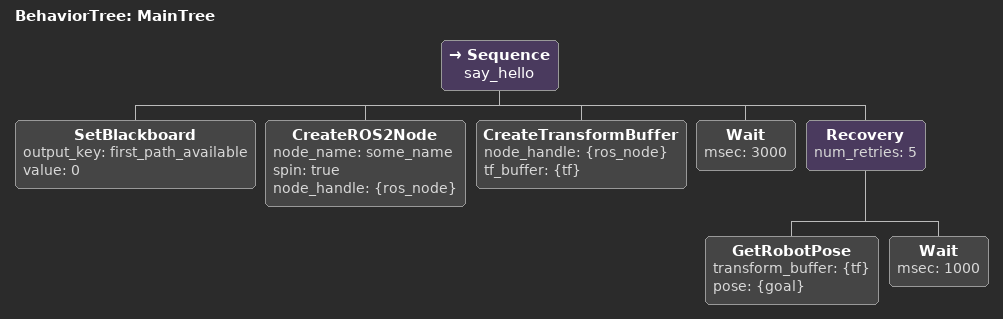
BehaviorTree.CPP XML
<root main_tree_to_execute="MainTree">
  <BehaviorTree ID="MainTree">
    <Sequence name="say_hello">
      <SetBlackboard output_key="first_path_available" value="0"/>
      <CreateROS2Node node_name="some_name" spin="true" node_handle="{ros_node}"/>
      <CreateTransformBuffer node_handle="{ros_node}" tf_buffer="{tf}"/>
      <Wait msec="3000"/>
      <Recovery num_retries="5">
        <GetRobotPose transform_buffer="{tf}" pose="{goal}"/>
        <Wait msec="1000"/>
	    </Recovery>
    </Sequence>
  </BehaviorTree>
</root>
